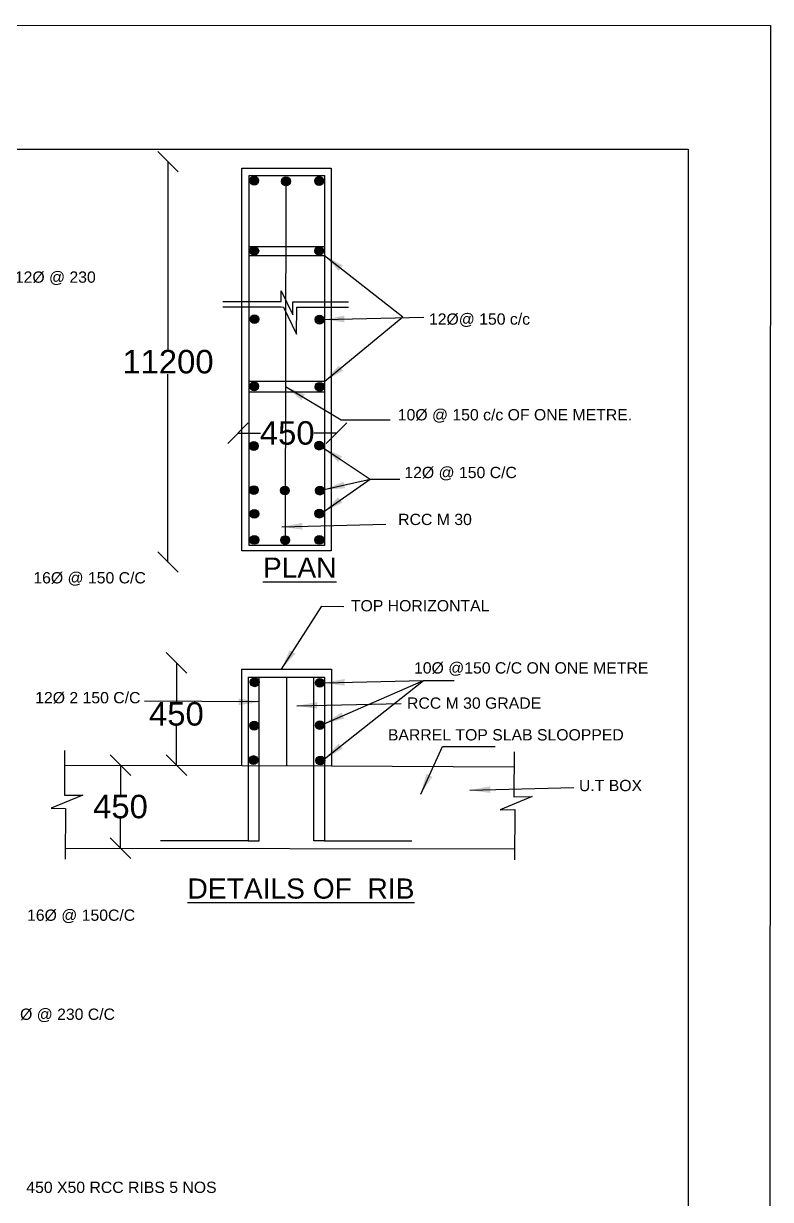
# Model space of a CAD drawing. Header units: metres. Extents: x -13745 to -12608, y -64300 to -63508.
# Drawn here: x -12862.5 to -12608.1, y -63908.3 to -63507.6 of the extents above; entities that cross this region are included whole.
import ezdxf

# ---------------------------------------------------------------- set-up
doc = ezdxf.new("R2010")
doc.units = ezdxf.units.M
doc.header["$MEASUREMENT"] = 0
doc.layers.add('DRAWING', color=7, linetype='Continuous')
doc.styles.get("Standard").update_dxf_attribs({"font": 'ARIAL_1.TTF'})
doc.dimstyles.get("Standard").update_dxf_attribs({"dimtxt": 8, "dimasz": 7, "dimexe": 0.18, "dimexo": 0.0625, "dimgap": 0.09, "dimtad": 0, "dimtih": 1, "dimtoh": 1, "dimdec": 0, "dimzin": 0, "dimdsep": 46, "dimtxsty": 'Standard', "dimblk": 'OBLIQUE', "dimcen": 0, "dimse1": 1, "dimse2": 1, "dimadec": 0, "dimazin": 0, "dimtfac": 1, "dimtdec": 0, "dimtofl": 0, "dimtmove": 0, "dimatfit": 3, "dimfxl": 0, "dimtolj": 1, "dimtzin": 0, "dimarcsym": 0})
picture_1 = doc.add_image_def('image1.jpg', size_in_pixel=(4746, 3309))

# ---------------------------------------------------------------- blocks, each defined once
blk = doc.blocks.new('_Oblique')
at = {"color": 0, "linetype": 'ByBlock', "lineweight": -2}
blk.add_line((-0.5, -0.5), (0.5, 0.5), dxfattribs=at)
blk = doc.blocks.new('*D47')
at = {"layer": 'Defpoints', "color": 0}
for p in [(-12829.38, -63760.26), (-12829.43, -63788.58), (-12829.43, -63788.58)]:
    blk.add_point(p, dxfattribs=at)
at = {"layer": 'DRAWING', "color": 0, "lineweight": -2}
for p, q in [((-12829.43, -63760.26), (-12829.43, -63770.25)), ((-12829.43, -63788.58), (-12829.43, -63778.6))]:
    blk.add_line(p, q, dxfattribs=at)
at = {"layer": 'DRAWING', "color": 0, "lineweight": -2, "xscale": 7, "yscale": 7, "zscale": 7}
for p, rotation in [((-12829.43, -63760.26), 90), ((-12829.43, -63788.58), 270)]:
    blk.add_blockref('_Oblique', p, dxfattribs=dict(at, rotation=rotation))
at = {"layer": 'DRAWING', "color": 0, "insert": (-12829.43, -63774.42), "char_height": 8, "attachment_point": 5}
blk.add_mtext('\\A1;450', dxfattribs=at)
blk = doc.blocks.new('*D48')
at = {"layer": 'Defpoints', "color": 0}
for p in [(-12816.81, -63725.39), (-12813.31, -63760.29), (-12810.39, -63760.29)]:
    blk.add_point(p, dxfattribs=at)
at = {"layer": 'DRAWING', "color": 0, "lineweight": -2}
for p, q in [((-12810.39, -63725.39), (-12810.39, -63738.66)), ((-12810.39, -63760.29), (-12810.39, -63747.01))]:
    blk.add_line(p, q, dxfattribs=at)
at = {"layer": 'DRAWING', "color": 0, "lineweight": -2, "xscale": 7, "yscale": 7, "zscale": 7}
for p, rotation in [((-12810.39, -63725.39), 90), ((-12810.39, -63760.29), 270)]:
    blk.add_blockref('_Oblique', p, dxfattribs=dict(at, rotation=rotation))
at = {"layer": 'DRAWING', "color": 0, "insert": (-12810.39, -63742.84), "char_height": 8, "attachment_point": 5}
blk.add_mtext('\\A1;450', dxfattribs=at)
blk = doc.blocks.new('*D49')
at = {"layer": 'Defpoints', "color": 0}
for p in [(-12801.87, -63554.61), (-12813.26, -63691.06), (-12801.87, -63691.06)]:
    blk.add_point(p, dxfattribs=at)
at = {"layer": 'DRAWING', "color": 0, "lineweight": -2}
for p, q in [((-12813.26, -63554.61), (-12813.26, -63618.66)), ((-12813.26, -63691.06), (-12813.26, -63627.01))]:
    blk.add_line(p, q, dxfattribs=at)
at = {"layer": 'DRAWING', "color": 0, "lineweight": -2, "xscale": 7, "yscale": 7, "zscale": 7}
for p, rotation in [((-12813.26, -63554.61), 90), ((-12813.26, -63691.06), 270)]:
    blk.add_blockref('_Oblique', p, dxfattribs=dict(at, rotation=rotation))
at = {"layer": 'DRAWING', "color": 0, "insert": (-12813.26, -63622.83), "char_height": 8, "attachment_point": 5}
blk.add_mtext('\\A1;11200', dxfattribs=at)
blk = doc.blocks.new('*D50')
at = {"layer": 'Defpoints', "color": 0}
for p in [(-12789.41, -63645.8), (-12755.89, -63645.8), (-12755.89, -63647.12)]:
    blk.add_point(p, dxfattribs=at)
at = {"layer": 'DRAWING', "color": 0, "lineweight": -2}
for p, q in [((-12789.41, -63647.12), (-12781.72, -63647.12)), ((-12755.89, -63647.12), (-12763.57, -63647.12))]:
    blk.add_line(p, q, dxfattribs=at)
at = {"layer": 'DRAWING', "color": 0, "lineweight": -2, "xscale": 7, "yscale": 7, "zscale": 7, "rotation": 180}
blk.add_blockref('_Oblique', (-12789.41, -63647.12), dxfattribs=at)
at = {"layer": 'DRAWING', "color": 0, "lineweight": -2, "xscale": 7, "yscale": 7, "zscale": 7}
blk.add_blockref('_Oblique', (-12755.89, -63647.12), dxfattribs=at)
at = {"layer": 'DRAWING', "color": 0, "insert": (-12772.65, -63647.12), "char_height": 8, "attachment_point": 5}
blk.add_mtext('\\A1;450', dxfattribs=at)

msp = doc.modelspace()

# ---------------------------------------------------------------- hatches: boundary and pattern name
at = {"layer": 'DRAWING'}
h = msp.add_hatch(color=256, dxfattribs=at)
edge = h.paths.add_edge_path()
edge.add_arc((-12783.88, -63561.09), 1.5, 0, 360)
h = msp.add_hatch(color=256, dxfattribs=at)
edge = h.paths.add_edge_path()
edge.add_arc((-12773.07, -63561.33), 1.5, 0, 360)
h = msp.add_hatch(color=256, dxfattribs=at)
edge = h.paths.add_edge_path()
edge.add_arc((-12761.79, -63561.21), 1.5, 0, 360)
h = msp.add_hatch(color=256, dxfattribs=at)
edge = h.paths.add_edge_path()
edge.add_arc((-12783.87, -63585.01), 1.5, 0, 360)
h = msp.add_hatch(color=256, dxfattribs=at)
edge = h.paths.add_edge_path()
edge.add_arc((-12761.73, -63585.01), 1.5, 0, 360)
h = msp.add_hatch(color=256, dxfattribs=at)
edge = h.paths.add_edge_path()
edge.add_arc((-12783.82, -63608.29), 1.5, 0, 360)
h = msp.add_hatch(color=256, dxfattribs=at)
edge = h.paths.add_edge_path()
edge.add_arc((-12761.66, -63608.46), 1.5, 0, 360)
h = msp.add_hatch(color=256, dxfattribs=at)
edge = h.paths.add_edge_path()
edge.add_arc((-12783.94, -63631.17), 1.5, 0, 360)
h = msp.add_hatch(color=256, dxfattribs=at)
edge = h.paths.add_edge_path()
edge.add_arc((-12761.61, -63631.32), 1.5, 0, 360)
h = msp.add_hatch(color=256, dxfattribs=at)
edge = h.paths.add_edge_path()
edge.add_arc((-12784, -63651.51), 1.5, 0, 360)
h = msp.add_hatch(color=256, dxfattribs=at)
edge = h.paths.add_edge_path()
edge.add_arc((-12761.75, -63651.38), 1.5, 0, 360)
h = msp.add_hatch(color=256, dxfattribs=at)
edge = h.paths.add_edge_path()
edge.add_arc((-12784.01, -63666.53), 1.5, 0, 360)
h = msp.add_hatch(color=256, dxfattribs=at)
edge = h.paths.add_edge_path()
edge.add_arc((-12773.43, -63666.67), 1.5, 0, 360)
h = msp.add_hatch(color=256, dxfattribs=at)
edge = h.paths.add_edge_path()
edge.add_arc((-12761.52, -63666.71), 1.5, 0, 360)
h = msp.add_hatch(color=256, dxfattribs=at)
edge = h.paths.add_edge_path()
edge.add_arc((-12783.85, -63674.61), 1.5, 0, 360)
h = msp.add_hatch(color=256, dxfattribs=at)
edge = h.paths.add_edge_path()
edge.add_arc((-12761.7, -63674.55), 1.5, 0, 360)
h = msp.add_hatch(color=256, dxfattribs=at)
edge = h.paths.add_edge_path()
edge.add_arc((-12783.85, -63683.51), 1.5, 0, 360)
h = msp.add_hatch(color=256, dxfattribs=at)
edge = h.paths.add_edge_path()
edge.add_arc((-12773.36, -63683.57), 1.5, 0, 360)
h = msp.add_hatch(color=256, dxfattribs=at)
edge = h.paths.add_edge_path()
edge.add_arc((-12761.7, -63683.51), 1.5, 0, 360)
h = msp.add_hatch(color=256, dxfattribs=at)
edge = h.paths.add_edge_path()
edge.add_arc((-12783.73, -63732.02), 1.5, 0, 360)
h = msp.add_hatch(color=256, dxfattribs=at)
edge = h.paths.add_edge_path()
edge.add_arc((-12761.57, -63732.21), 1.5, 0, 360)
h = msp.add_hatch(color=256, dxfattribs=at)
edge = h.paths.add_edge_path()
edge.add_arc((-12783.88, -63746.79), 1.5, 0, 360)
h = msp.add_hatch(color=256, dxfattribs=at)
edge = h.paths.add_edge_path()
edge.add_arc((-12761.51, -63746.62), 1.5, 0, 360)
h = msp.add_hatch(color=256, dxfattribs=at)
edge = h.paths.add_edge_path()
edge.add_arc((-12784.14, -63758.53), 1.5, 0, 360)
h = msp.add_hatch(color=256, dxfattribs=at)
edge = h.paths.add_edge_path()
edge.add_arc((-12761.37, -63758.68), 1.5, 0, 360)

# ---------------------------------------------------------------- linework, layer by layer
for points in [[(-13734.52, -63550.38), (-12636.08, -63550.38), (-12636.08, -64276.91), (-13734.52, -64276.91)], [(-12788.12, -63556.89), (-12757.7, -63556.89), (-12757.7, -63687.2), (-12788.12, -63687.2)], [(-12785.64, -63559.35), (-12759.96, -63559.35), (-12759.96, -63685.44), (-12785.64, -63685.44)]]:
    msp.add_lwpolyline(points, close=True, dxfattribs=at)
for points in [[(-12773.07, -63562.83), (-12773.36, -63682.07)], [(-12785.64, -63583.54), (-12759.96, -63583.54)], [(-12785.64, -63586.6), (-12759.96, -63586.6)], [(-12794.58, -63602.33), (-12774.72, -63602.33), (-12774.72, -63598.65), (-12770.68, -63606.87), (-12770.68, -63602.38), (-12751.72, -63602.38)], [(-12794.58, -63604.12), (-12774.72, -63604.12), (-12773.96, -63604.16), (-12769.44, -63613.42), (-12769.34, -63604.17), (-12751.72, -63604.17)], [(-12785.51, -63629.43), (-12759.83, -63629.43)], [(-12785.76, -63633.07), (-12760.09, -63633.07)], [(-12788.1, -63760.33), (-12788.05, -63727.54), (-12757.54, -63727.54), (-12757.56, -63760.45)], [(-12785.99, -63730.29), (-12785.99, -63786.07), (-12815.8, -63786.07)], [(-12785.99, -63730.29), (-12759.97, -63730.29), (-12759.97, -63786.03), (-12730.22, -63786.03)], [(-12785.99, -63786.07), (-12782.15, -63786.07), (-12782.15, -63730.29)], [(-12772.83, -63760.39), (-12772.83, -63730.29)], [(-12759.97, -63786.03), (-12763.59, -63786.03), (-12763.59, -63730.29)], [(-12848.47, -63755.31), (-12848.47, -63770.52), (-12842.29, -63770.52), (-12853.03, -63774.95), (-12848.19, -63775.03), (-12848.27, -63792.25)], [(-12695.38, -63755.75), (-12695.48, -63771.05), (-12689.18, -63770.99), (-12700.15, -63775.46), (-12695.12, -63775.41), (-12695.21, -63792.57)], [(-12848.47, -63760.23), (-12788.1, -63760.33), (-12757.56, -63760.45), (-12695.42, -63760.86)], [(-12848.25, -63788.55), (-12695.19, -63788.83)]]:
    msp.add_lwpolyline(points, dxfattribs=at)
for centre in [(-12783.88, -63561.09), (-12773.07, -63561.33), (-12761.79, -63561.21), (-12783.87, -63585.01), (-12761.73, -63585.01), (-12783.82, -63608.29), (-12761.66, -63608.46), (-12783.94, -63631.17), (-12761.61, -63631.32), (-12784, -63651.51), (-12761.75, -63651.38), (-12784.01, -63666.53), (-12773.43, -63666.67), (-12761.52, -63666.71), (-12783.85, -63674.61), (-12761.7, -63674.55), (-12783.85, -63683.51), (-12773.36, -63683.57), (-12761.7, -63683.51), (-12783.73, -63732.02), (-12761.57, -63732.21), (-12783.88, -63746.79), (-12761.51, -63746.62), (-12784.14, -63758.53), (-12761.37, -63758.68)]:
    msp.add_circle(centre, 1.5, dxfattribs=at)

# ---------------------------------------------------------------- texts
for s, height, p in [('16Ø @ 150 c/c +12Ø @ 230 ', 3.8472, (-12905.97, -63595.88)), ('12Ø@ 150 c/c ', 3.8472, (-12724.37, -63610.18)), ('10Ø @ 150 c/c OF ONE METRE.', 3.8472, (-12734.99, -63642.79)), ('12Ø @ 150 C/C', 3.8472, (-12732.75, -63662.46)), ('RCC M 30', 3.847, (-12734.85, -63678.45)), ('%%UPLAN', 6.868, (-12780.92, -63696.38)), ('16Ø @ 150 C/C', 3.8472, (-12859.11, -63698.34)), ('TOP HORIZONTAL', 3.8472, (-12750.96, -63707.86)), ('10Ø @150 C/C ON ONE METRE', 3.8472, (-12729.46, -63729.05)), ('12Ø 2 150 C/C', 3.8472, (-12858.48, -63739.19)), ('RCC M 30 GRADE', 3.8472, (-12731.84, -63741.04)), ('BARREL TOP SLAB SLOOPPED', 3.8472, (-12738.36, -63751.85)), ('U.T BOX', 3.847, (-12673.29, -63769.12)), ('%%UDETAILS OF  RIB', 6.8679, (-12806.61, -63805.74)), ('16Ø @ 150C/C', 3.8472, (-12861.25, -63813.3)), ('16 Ø @ 150C/C +12 Ø @ 230 C/C', 3.8472, (-12914.05, -63847.06)), ('450 X50 RCC RIBS 5 NOS ', 3.8472, (-12861.51, -63906.03))]:
    msp.add_text(s, height=height, dxfattribs=at).set_placement(p)

# ---------------------------------------------------------------- dimensions: what is measured, and where the dimension line sits
for base, p1, p2, text, picture, middle in [((-12813.26, -63691.06), (-12801.87, -63554.61), (-12801.87, -63691.06), '11200', '*D49', (-12813.26, -63622.83)), ((-12810.39, -63760.29), (-12816.81, -63725.39), (-12813.31, -63760.29), '450', '*D48', (-12810.39, -63742.84)), ((-12829.43, -63788.58), (-12829.38, -63760.26), (-12829.43, -63788.58), '450', '*D47', (-12829.43, -63774.42))]:
    dim = msp.add_linear_dim(base=base, p1=p1, p2=p2, angle=90, text=text, dimstyle='Standard', dxfattribs=at)
    dim.commit()
    dim.dimension.update_dxf_attribs({"geometry": picture, "text_midpoint": middle})
dim = msp.add_linear_dim(base=(-12755.89, -63647.12), p1=(-12789.41, -63645.8), p2=(-12755.89, -63645.8), text='450', dimstyle='Standard', dxfattribs=at)
dim.commit()
dim.dimension.update_dxf_attribs({"geometry": '*D50', "text_midpoint": (-12772.65, -63647.12)})

# ---------------------------------------------------------------- pictures from other files: only their frames are drawn
at = {"color": 2}
image = msp.add_image(picture_1, insert=(-13744.65, -64299.66), size_in_units=(1136.1, 792.11), rotation=-0.03534, dxfattribs=dict(at, fade=36))
image.dxf.flags = 7

# ---------------------------------------------------------------- leaders
at = {"layer": 'DRAWING'}
for points in [[(-12759.96, -63586.6), (-12733.26, -63607.55)], [(-12760.16, -63608.41), (-12726.15, -63607.64)], [(-12759.83, -63629.43), (-12733.26, -63607.55)], [(-12773.24, -63631.29), (-12754.31, -63642.54), (-12737.56, -63642.54)], [(-12760.43, -63652.11), (-12744.42, -63662.8), (-12734.32, -63662.8)], [(-12760.32, -63673.96), (-12744.42, -63662.8)], [(-12760.05, -63666.38), (-12744.42, -63662.8)], [(-12774.49, -63679.04), (-12739.11, -63678.14)], [(-12774.6, -63727.54), (-12760.9, -63706.08), (-12753.33, -63706.18)], [(-12760.09, -63746.14), (-12726.18, -63731.4)], [(-12760.07, -63732.21), (-12726.18, -63731.4), (-12715.77, -63731.4)], [(-12759.97, -63758.12), (-12726.18, -63731.4)], [(-12782.15, -63738.73), (-12821.23, -63738.48)], [(-12769.41, -63740.06), (-12733.81, -63739.29)], [(-12727.16, -63770.11), (-12719.72, -63753.92), (-12701.79, -63753.86)], [(-12710.47, -63768.78), (-12675.04, -63767.88)]]:
    msp.add_leader(points, dimstyle='Standard', override={"dimgap": 0.09, "dimtad": 0}, dxfattribs=at)

doc.saveas('drawing.dxf')
